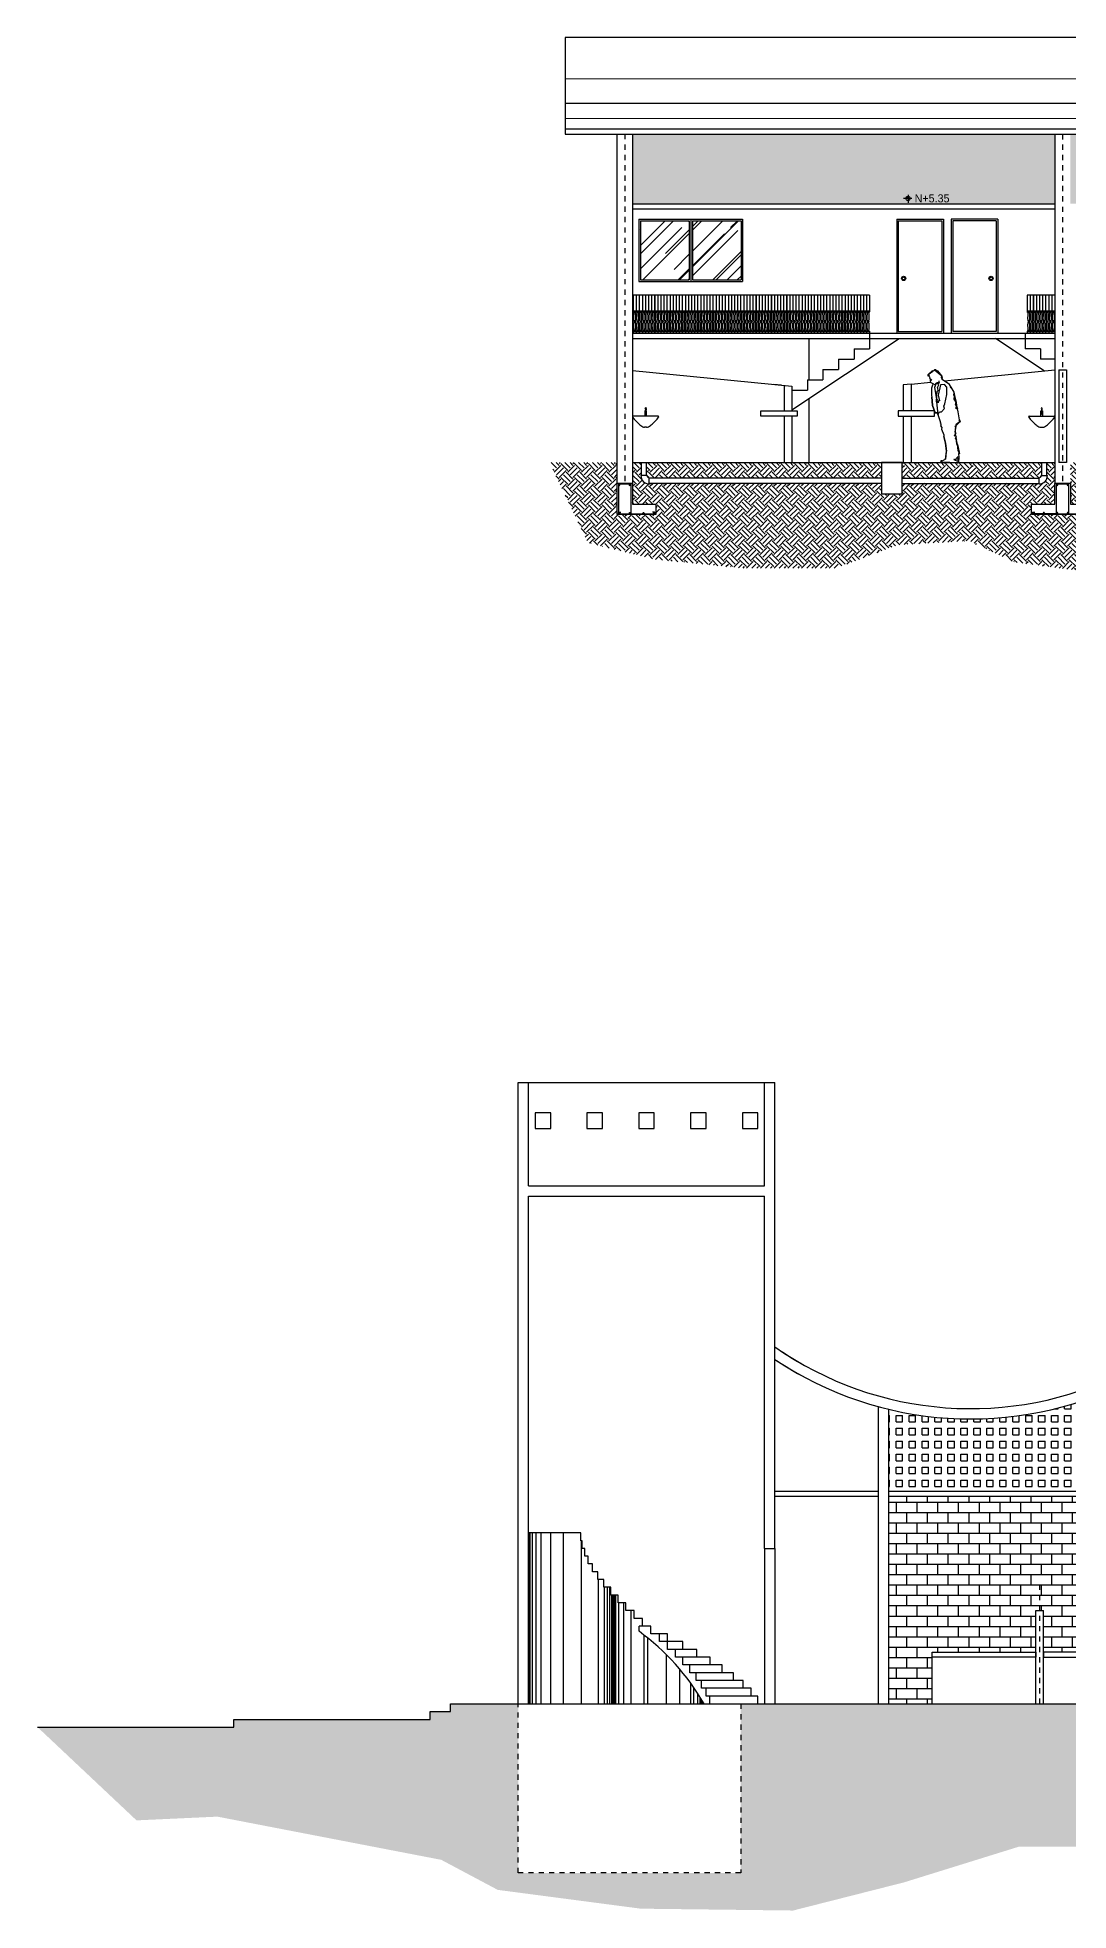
# Model space of a CAD drawing. Header units: metres. Extents: x -28 to 260, y 30 to 125.
# Drawn here: x 191.56 to 211.46, y 33.31 to 69.48 of the extents above; entities that cross this region are included whole.
import ezdxf

# ---------------------------------------------------------------- set-up
doc = ezdxf.new("R2010")
doc.units = ezdxf.units.M
doc.header["$LTSCALE"] = 0.01
doc.header["$MEASUREMENT"] = 0
doc.linetypes.add('DASHDOT', pattern=[1, 0.5, -0.25, 0, -0.25])
doc.linetypes.add('HIDDEN2', pattern=[0.1875, 0.125, -0.0625])
for name, color, linetype in [('0.1', 2, 'Continuous'), ('0.10', 2, 'Continuous'), ('0.18', 1, 'Continuous'), ('0.20', 7, 'Continuous'), ('0.25', 6, 'Continuous'), ('0.35', 3, 'Continuous'), ('0.45', 4, 'Continuous'), ('CANCEL', 1, 'Continuous'), ('CORTE', 1, 'Continuous'), ('DIM', 2, 'Continuous'), ('EJES', 1, 'DASHDOT'), ('TB_171', 7, 'Continuous'), ('tierra', 9, 'Continuous'), ('TXT2', 2, 'Continuous'), ('volados', 1, 'HIDDEN2')]:
    doc.layers.add(name, color=color, linetype=linetype)
doc.styles.add('ESTILO1', font='', dxfattribs={"height": 0.12})
doc.styles.get('ESTILO1').set_extended_font_data('AvantGarde Bk BT')
pattern_1 = [(45, (59.49815, 0), (3e-17, 0.26516504), [0.1875, -0.1875]), (45, (59.44843, 0.04972), (3e-17, 0.26516504), [0.1875, -0.1875]), (45, (59.39871, 0.09944), (3e-17, 0.26516504), [0.1875, -0.1875]), (135, (59.39871, 0.13258), (-0.26516504, 6e-17), [0.1875, -0.1875]), (135, (59.44843, 0.1823), (-0.26516504, 6e-17), [0.1875, -0.1875]), (135, (59.49815, 0.23202), (-0.26516504, 6e-17), [0.1875, -0.1875])]
pattern_2 = [(0, (74.12945, 0), (0, 0.125), [0.125, -0.125]), (90, (74.12945, 0), (-0.125, 8e-18), [0.125, -0.125])]

# ---------------------------------------------------------------- blocks, each defined once
blk = doc.blocks.new('BARESC1')
at = {"color": 0, "linetype": 'Continuous'}
for p, q in [((-0.119, 1.47), (0, 1.47)), ((-0.119, 0.845), (0, 0.845)), ((-0.119, 0.82), (0, 0.82)), ((-0.119, 0.08), (0, 0.08)), ((-0.119, 0.055), (0, 0.055))]:
    blk.add_line(p, q, dxfattribs=at)
at = {"color": 0}
for p, q in [((-0.119, 1.47), (-0.119, 0.82)), ((0, 1.47), (0, 0.82)), ((-0.107, 0.82), (-0.107, 0.794)), ((-0.107, 0.794), (-0.017, 0.794)), ((-0.017, 0.794), (-0.017, 0.82)), ((-0.119, 0.08), (-0.119, 0)), ((-0.107, 0.08), (-0.107, 0.106)), ((-0.107, 0.106), (-0.017, 0.106)), ((-0.087, 0.458), (-0.032, 0.458)), ((-0.087, 0.458), (-0.087, 0.441)), ((-0.032, 0.441), (-0.087, 0.441)), ((-0.081, 0.475), (-0.081, 0.458)), ((-0.081, 0.441), (-0.081, 0.413)), ((-0.037, 0.479), (-0.037, 0.458)), ((-0.037, 0.441), (-0.037, 0.409)), ((-0.032, 0.458), (-0.032, 0.441)), ((-0.017, 0.106), (-0.017, 0.08)), ((0, 0.08), (0, 0))]:
    blk.add_line(p, q, dxfattribs=at)
for centre, radius, start, end in [((3.135, 0.557), 3.225, 175.79416, 180.16511), ((-3.254, 0.557), 3.225, 359.83489, 4.20584), ((0.203, 0.549), 0.294, 180.16511, 194.59267), ((0.203, 0.339), 0.294, 165.40733, 179.83489), ((3.135, 0.33), 3.225, 179.83489, 183.99153), ((-0.323, 0.549), 0.294, 346.2606, 359.83489), ((-0.323, 0.339), 0.294, 0.16511, 13.7394), ((-3.254, 0.33), 3.225, 356.00847, 0.16511)]:
    blk.add_arc(centre, radius, start, end, dxfattribs=at)
blk = doc.blocks.new('zapata')
at = {"layer": 'CORTE', "color": 4, "linetype": 'Continuous'}
for p, q in [((-0.15, 0), (0, 0)), ((0, -0.2), (0, 0)), ((-0.15, 0), (-0.15, -0.2))]:
    blk.add_line(p, q, dxfattribs=at)
at = {"layer": 'CORTE', "color": 1, "linetype": 'Continuous'}
for p, q in [((-0.368, -0.288), (-0.368, -0.284)), ((-0.362, -0.278), (-0.344, -0.278)), ((-0.136, -0.294), (-0.362, -0.294)), ((-0.014, -0.294), (0.212, -0.294)), ((0.212, -0.278), (0.194, -0.278)), ((0.218, -0.288), (0.218, -0.284))]:
    blk.add_line(p, q, dxfattribs=at)
blk.add_lwpolyline([(-0.136, -0.294), (-0.136, -0.008), (-0.013, -0.008), (-0.013, -0.294)], close=True, dxfattribs=at)
at = {"layer": 'CORTE', "color": 4, "linetype": 'Continuous'}
for points in [[(-0.375, -0.2), (-0.375, -0.3), (0.225, -0.3), (0.225, -0.2), (0, -0.2)], [(-0.15, -0.2), (-0.375, -0.2)]]:
    blk.add_lwpolyline(points, dxfattribs=at)
at = {"layer": 'CORTE', "color": 1, "linetype": 'Continuous'}
for centre in [(-0.126, -0.017), (-0.022, -0.017), (-0.36, -0.286), (-0.256, -0.286), (-0.126, -0.286), (-0.022, -0.286), (0.106, -0.286), (0.21, -0.286)]:
    blk.add_circle(centre, 0.00553, dxfattribs=at)
for centre, start, end in [((-0.362, -0.284), 90, 180), ((-0.362, -0.288), 180, 270), ((0.212, -0.284), 0, 90), ((0.212, -0.288), 270, 0)]:
    blk.add_arc(centre, 0.006, start, end, dxfattribs=at)
blk = doc.blocks.new('Npt1')
at = {"layer": 'TXT2'}
h = blk.add_hatch(color=256, dxfattribs=at)
h.paths.add_polyline_path([(0, 0.08, 0.414214), (-0.08, 0), (0, 0)])
h.paths.add_polyline_path([(0.08, 0), (0, 0), (0, -0.08, 0.414214)])
at = {"layer": 'CANCEL'}
for p, q in [((0.151, 0), (-0.173, 0)), ((0, 0.139), (0, -0.166))]:
    blk.add_line(p, q, dxfattribs=at)
blk.add_circle((0, 0), 0.08, dxfattribs=at)

msp = doc.modelspace()

# ---------------------------------------------------------------- hatches: boundary and pattern name
at = {"layer": '0.1'}
h = msp.add_hatch(dxfattribs=at)
h.set_pattern_fill('SQUARE', color=256, style=0)
h.set_pattern_definition(pattern_2)
h.paths.add_polyline_path([(214.103, 44.289), (214.103, 43.495), (214.103, 43.394), (214.064, 41.405), (219.751, 41.405), (219.751, 43.733), (219.675, 43.733), (219.675, 43.833), (219.675, 44.599, 0.162384)])
h.paths.add_polyline_path([(213.776, 41.405), (213.776, 43.394), (213.649, 43.394), (213.651, 44.095, 0.034051), (212.599, 43.518, -0.176176), (207.991, 42.991), (207.991, 41.405)])
h = msp.add_hatch(dxfattribs=at)
h.set_pattern_fill('AR-B816', color=256, scale=0.025, angle=180, style=0)
h.set_pattern_definition([(180, (74.12945, 0), (-2e-17, -0.2), []), (270, (74.12945, 0), (0.2, -0.2), [0.2, -0.2])])
h.paths.add_polyline_path([(213.776, 41.305), (207.991, 41.305), (207.991, 37.305), (208.826, 37.305), (208.826, 38.305), (210.826, 38.305), (210.826, 39.105), (210.976, 39.105), (210.976, 38.305), (212.826, 38.305), (212.826, 37.305), (213.776, 37.305)])
at = {"layer": '0.10'}
h = msp.add_hatch(dxfattribs=at)
h.set_pattern_fill('SQUARE', color=256, style=0)
h.set_pattern_definition(pattern_2)
h.paths.add_polyline_path([(224.017, 65.372), (224.017, 67.616), (219.892, 67.616), (219.892, 65.372)])
h.paths.add_polyline_path([(211.492, 67.616), (211.492, 66.272), (215.442, 66.272), (215.442, 65.372), (219.592, 65.372), (219.592, 67.616)])
h.paths.add_polyline_path([(203.042, 67.616), (203.042, 66.272), (211.192, 66.272), (211.192, 67.616)])
h = msp.add_hatch(dxfattribs=at)
h.set_pattern_fill('AR-RROOF', color=256, scale=0.5, angle=45, style=0)
h.set_pattern_definition([(45, (545.7758, -102.48593), (0.4242641, 1.13137085), [7.5, -1, 2.5, -0.5]), (45, (546.06924, -101.8389), (-0.8237794, 0.1166726), [1.5, -0.165, 3, -0.375]), (45, (545.65205, -102.00863), (1.60159686, 2.0753584), [4, -0.7, 2, -0.5])])
h.paths.add_polyline_path([(205.137, 65.942), (204.197, 65.942), (204.197, 64.802), (205.137, 64.802)])
h.paths.add_polyline_path([(204.137, 65.942), (203.197, 65.942), (203.197, 64.802), (204.137, 64.802)])
at = {"layer": '0.18'}
h = msp.add_hatch(dxfattribs=at)
h.set_pattern_fill('EARTH', color=256, scale=0.75, angle=45, style=0)
h.set_pattern_definition(pattern_1)
h.paths.add_polyline_path([(209.596, 60.872), (208.245, 60.872), (208.245, 60.672), (207.845, 60.672), (207.845, 60.872), (203.364, 60.872), (203.364, 60.862, -0.414214), (203.204, 61.022), (203.214, 61.022), (203.214, 61.272), (203.042, 61.272), (203.042, 60.872), (203.043, 60.872), (203.043, 60.472), (203.493, 60.472), (203.493, 60.272), (202.743, 60.272), (202.743, 60.872), (202.742, 60.872), (202.742, 61.275), (201.44, 61.275), (202.184, 59.723), (203.494, 59.402), (205.162, 59.236), (206.972, 59.236), (208.166, 59.685), (209.54, 59.761), (209.596, 59.735)])
h.paths.add_polyline_path([(207.845, 61.272), (203.314, 61.272), (203.314, 61.022), (203.324, 61.022, 0.414214), (203.364, 60.982), (203.364, 60.972), (207.845, 60.972)], flags=17)
h.paths.add_polyline_path([(209.596, 61.272), (208.245, 61.272), (208.245, 60.972), (209.596, 60.972)])
h = msp.add_hatch(dxfattribs=at)
h.set_pattern_fill('EARTH', color=256, scale=0.75, angle=45, style=0)
h.set_pattern_definition(pattern_1)
h.paths.add_polyline_path([(218.076, 60.872), (215.359, 60.872), (215.359, 60.53), (214.959, 60.53), (214.959, 60.872), (211.871, 60.872), (211.871, 60.862, -0.414214), (211.711, 61.022), (211.721, 61.022), (211.721, 61.272), (211.492, 61.272), (211.492, 60.872), (211.492, 60.472), (211.942, 60.472), (211.942, 60.272), (210.742, 60.272), (210.742, 60.472), (211.192, 60.472), (211.192, 60.872), (211.192, 61.272), (211.04, 61.272), (211.04, 61.022), (211.05, 61.022, -0.414214), (210.89, 60.862), (210.89, 60.872), (209.596, 60.872), (209.596, 59.735), (210.413, 59.351), (213.532, 58.939), (214.889, 58.532), (216.756, 58.532), (218.076, 58.971)])
h.paths.add_polyline_path([(218.076, 61.272), (211.821, 61.272), (211.821, 61.022), (211.831, 61.022, 0.414214), (211.871, 60.982), (211.871, 60.972), (214.959, 60.972), (214.959, 61.13), (215.359, 61.13), (215.359, 60.972), (218.076, 60.972)])
h.paths.add_polyline_path([(210.94, 61.272), (209.596, 61.272), (209.596, 60.972), (210.89, 60.972), (210.89, 60.982, 0.414214), (210.93, 61.022), (210.94, 61.022)], flags=17)
h = msp.add_hatch(dxfattribs=at)
h.set_pattern_fill('EARTH', color=256, scale=0.75, angle=45, style=0)
h.set_pattern_definition([(45, (74.12945, 0), (3e-17, 0.26516504), [0.1875, -0.1875]), (45, (74.07973, 0.04972), (3e-17, 0.26516504), [0.1875, -0.1875]), (45, (74.03001, 0.09944), (3e-17, 0.26516504), [0.1875, -0.1875]), (135, (74.03001, 0.13258), (-0.26516504, 6e-17), [0.1875, -0.1875]), (135, (74.07973, 0.1823), (-0.26516504, 6e-17), [0.1875, -0.1875]), (135, (74.12945, 0.23202), (-0.26516504, 6e-17), [0.1875, -0.1875])])
h.paths.add_polyline_path([(216.251, 36.905), (213.976, 36.905), (213.976, 36.638), (214.276, 36.638), (214.276, 36.505), (213.476, 36.505), (213.476, 36.638), (213.776, 36.638), (213.776, 36.905), (212.521, 36.905), (212.521, 36.705), (212.121, 36.705), (212.121, 37.305), (205.132, 37.305), (205.132, 34.039), (200.836, 34.039), (200.836, 37.305), (199.529, 37.305), (199.529, 37.155), (199.138, 37.155), (199.138, 37.005), (195.349, 37.005), (195.349, 36.855), (191.56, 36.855), (193.471, 35.054), (195.032, 35.126), (199.352, 34.292), (200.441, 33.712), (203.201, 33.349), (206.141, 33.313), (208.283, 33.857), (210.498, 34.546), (212.204, 34.546), (213.656, 34.546), (216.251, 35.36)])

# ---------------------------------------------------------------- linework, layer by layer
for p, q in [((203.167, 65.972), (203.167, 64.772)), ((203.167, 65.972), (205.167, 65.972)), ((204.167, 65.972), (204.167, 64.772)), ((205.167, 65.972), (205.167, 64.772)), ((203.167, 64.772), (205.167, 64.772)), ((199.529, 37.155), (199.529, 37.305)), ((199.138, 37.005), (199.138, 37.155))]:
    msp.add_line(p, q)
for centre, radius in [((208.274, 64.83), 0.0406), ((208.274, 64.83), 0.0281), ((209.961, 64.83), 0.0406), ((209.961, 64.83), 0.0281)]:
    msp.add_circle(centre, radius)
at = {"layer": '0.10'}
for p, q in [((205.591, 40.305), (205.591, 37.305)), ((205.791, 40.305), (205.791, 37.305))]:
    msp.add_line(p, q, dxfattribs=at)
at = {"layer": '0.18'}
for p, q in [((225.317, 68.679), (201.742, 68.681)), ((225.317, 68.205), (201.742, 68.207)), ((225.317, 67.914), (201.742, 67.915)), ((225.317, 67.708), (201.742, 67.71)), ((203.197, 65.942), (204.137, 65.942)), ((203.197, 65.942), (203.197, 64.802)), ((204.137, 65.942), (204.137, 64.802)), ((204.197, 65.942), (204.197, 64.802)), ((204.197, 65.942), (205.137, 65.942)), ((205.137, 65.942), (205.137, 64.802)), ((208.172, 65.942), (209.012, 65.942)), ((208.172, 65.942), (208.172, 63.802)), ((209.012, 65.942), (209.012, 63.802)), ((210.062, 65.942), (209.222, 65.942)), ((209.222, 65.942), (209.222, 63.802)), ((210.062, 65.942), (210.062, 63.802)), ((203.197, 64.802), (204.137, 64.802)), ((204.197, 64.802), (205.137, 64.802)), ((206.117, 62.291), (208.188, 63.672)), ((206.442, 63.672), (206.442, 62.872)), ((207.617, 63.772), (207.617, 63.472)), ((208.172, 63.802), (209.012, 63.802)), ((210.062, 63.802), (209.222, 63.802)), ((210.989, 63.044), (210.047, 63.672)), ((210.617, 63.772), (210.617, 63.472)), ((207.317, 63.472), (207.317, 63.272)), ((207.317, 63.472), (207.617, 63.472)), ((210.917, 63.472), (210.617, 63.472)), ((210.917, 63.472), (210.917, 63.272)), ((206.717, 63.072), (206.717, 62.872)), ((206.717, 63.072), (207.017, 63.072)), ((207.017, 63.272), (207.017, 63.072)), ((207.017, 63.272), (207.317, 63.272)), ((211.192, 63.272), (210.917, 63.272)), ((206.117, 62.672), (206.417, 62.672)), ((206.417, 62.872), (206.417, 62.672)), ((206.417, 62.872), (206.717, 62.872)), ((206.442, 62.508), (206.442, 61.272)), ((201.036, 49.305), (205.591, 49.305)), ((207.791, 41.405), (205.791, 41.405)), ((207.791, 41.305), (205.791, 41.305)), ((213.776, 41.405), (207.991, 41.405)), ((213.776, 41.305), (207.991, 41.305)), ((201.055, 37.305), (201.055, 40.605)), ((201.068, 37.305), (201.068, 40.605)), ((201.114, 37.305), (201.114, 40.605)), ((201.184, 37.305), (201.184, 40.605)), ((201.277, 37.305), (201.277, 40.605)), ((201.463, 37.305), (201.463, 40.605)), ((201.708, 37.305), (201.708, 40.605)), ((202.058, 37.305), (202.058, 40.455)), ((202.384, 37.305), (202.384, 39.705)), ((202.501, 37.305), (202.501, 39.555)), ((202.559, 37.305), (202.559, 39.555)), ((202.606, 37.305), (202.606, 39.555)), ((202.641, 37.305), (202.641, 39.405)), ((202.664, 37.305), (202.664, 39.405)), ((202.687, 37.305), (202.687, 39.405)), ((202.699, 37.305), (202.699, 39.405)), ((202.722, 37.305), (202.722, 39.405)), ((202.78, 37.305), (202.78, 39.255)), ((202.874, 37.305), (202.874, 39.255)), ((203.014, 37.305), (203.014, 39.105)), ((203.27, 37.305), (203.27, 38.628)), ((203.335, 37.305), (203.335, 38.577)), ((203.699, 37.305), (203.699, 38.25)), ((203.953, 37.305), (203.953, 37.973)), ((204.165, 37.305), (204.165, 37.702)), ((204.225, 37.305), (204.225, 37.618)), ((204.301, 37.305), (204.301, 37.504)), ((204.347, 37.305), (204.347, 37.43)), ((204.373, 37.305), (204.373, 37.388)), ((204.39, 37.305), (204.39, 37.36)), ((204.403, 37.305), (204.403, 37.339)), ((204.411, 37.305), (204.411, 37.324))]:
    msp.add_line(p, q, dxfattribs=at)
at = {"layer": '0.18', "linetype": 'Continuous'}
for p, q in [((208.793, 62.851), (208.784, 62.835)), ((208.784, 62.835), (208.802, 62.822)), ((208.802, 62.822), (208.838, 62.8)), ((208.838, 62.8), (208.88, 62.774)), ((208.88, 62.774), (208.907, 62.807)), ((208.907, 62.807), (208.924, 62.817)), ((208.924, 62.817), (208.959, 62.826)), ((208.959, 62.826), (208.951, 62.817)), ((208.951, 62.817), (208.959, 62.808)), ((208.959, 62.826), (208.959, 62.852)), ((208.968, 62.817), (208.959, 62.826)), ((208.959, 62.808), (208.968, 62.817))]:
    msp.add_line(p, q, dxfattribs=at)
for points in [[(208.871, 63.064), (208.845, 63.037), (208.827, 63.046), (208.749, 62.976), (208.838, 63.04)], [(208.749, 62.976), (208.766, 62.94), (208.749, 62.94), (208.749, 62.976)], [(208.766, 62.94), (208.78, 62.916), (208.775, 62.905), (208.809, 62.879), (208.793, 62.851), (208.793, 62.892)], [(209.012, 62.949), (208.933, 63.046), (208.924, 63.037), (208.898, 63.064), (208.871, 63.064), (209.012, 62.949)], [(209.25, 62.614), (209.25, 62.633), (209.189, 62.73), (209.162, 62.783), (209.021, 62.879), (209.018, 62.899), (209.004, 62.914), (209.012, 62.949), (209.018, 62.899)], [(209.021, 62.879), (209.018, 62.899), (209.004, 62.914), (209.012, 62.949), (209.018, 62.899)], [(208.835, 62.795), (208.83, 62.767), (208.815, 62.709), (208.813, 62.643), (208.814, 62.568), (208.817, 62.541), (208.833, 62.374), (208.881, 62.237), (208.926, 62.237), (208.943, 62.202), (208.966, 62.254), (209.005, 62.254), (209.063, 62.319), (209.047, 62.36), (209.068, 62.41), (209.105, 62.586), (209.111, 62.73), (209.061, 62.78), (208.983, 62.772), (208.94, 62.577), (208.966, 62.466), (208.949, 62.463), (208.943, 62.425), (208.908, 62.498), (208.915, 62.501), (208.924, 62.492), (208.906, 62.448), (208.915, 62.554), (208.911, 62.576), (208.906, 62.598), (208.919, 62.608), (208.924, 62.633), (208.924, 62.651), (208.933, 62.659), (208.942, 62.668), (208.933, 62.704), (208.93, 62.721), (208.951, 62.774), (208.924, 62.817)], [(208.902, 62.801), (208.868, 62.722), (208.908, 62.5), (208.918, 62.478), (208.906, 62.448), (208.933, 62.202), (208.926, 62.237), (208.881, 62.237), (208.833, 62.374), (208.817, 62.541)], [(209.181, 62.745), (209.171, 62.73), (209.18, 62.721), (209.189, 62.73)], [(209.258, 62.563), (209.241, 62.58), (209.25, 62.614), (209.258, 62.563)], [(208.93, 62.229), (208.933, 62.202), (208.986, 62.045), (208.977, 62.036), (208.995, 62.018), (208.995, 61.992), (208.986, 61.983), (209.012, 61.948), (209.004, 61.922), (209.048, 61.807), (209.052, 61.775), (209.062, 61.718), (209.083, 61.65), (209.101, 61.491), (209.092, 61.482), (209.083, 61.341), (208.991, 61.29), (209.338, 61.272)], [(209.285, 62.439), (209.25, 62.501), (209.258, 62.563), (209.285, 62.439)], [(209.294, 62.37), (209.285, 62.37), (209.276, 62.396), (209.285, 62.439), (209.294, 62.37)], [(209.355, 62.097), (209.326, 62.252), (209.313, 62.313), (209.285, 62.335), (209.276, 62.326), (209.285, 62.317), (209.294, 62.328), (209.294, 62.37), (209.313, 62.313)], [(209.285, 61.772), (209.276, 61.829), (209.267, 61.816), (209.267, 61.798), (209.258, 61.807), (209.25, 61.798), (209.258, 61.789), (209.267, 61.798), (209.285, 61.772), (209.276, 61.83), (209.277, 61.85), (209.267, 61.86), (209.279, 61.955), (209.267, 61.966), (209.281, 61.983), (209.276, 61.948)], [(209.276, 61.829), (209.285, 61.842), (209.277, 61.85), (209.267, 61.86), (209.276, 61.869), (209.279, 61.955), (209.267, 61.966), (209.281, 61.983), (209.279, 61.955)], [(209.281, 61.983), (209.364, 62.07), (209.285, 62.01), (209.294, 62.001)], [(209.294, 61.99), (209.285, 62.01), (209.364, 62.07), (209.294, 62.001)], [(209.364, 62.07), (209.364, 62.07), (209.347, 62.088), (209.355, 62.097), (209.364, 62.07)], [(208.991, 61.29), (209.338, 61.272), (209.347, 61.385), (209.347, 61.385), (209.342, 61.433), (209.355, 61.447), (209.343, 61.473), (209.342, 61.433), (209.343, 61.473), (209.329, 61.509), (209.311, 61.623), (209.294, 61.71), (209.285, 61.772), (209.267, 61.737), (209.294, 61.71), (209.285, 61.701), (209.294, 61.632), (209.311, 61.623), (209.343, 61.473), (209.355, 61.447), (209.342, 61.433)], [(209.083, 61.341), (209.101, 61.491), (209.083, 61.65), (209.052, 61.775)], [(209.012, 61.307), (208.995, 61.307), (208.986, 61.272), (209.338, 61.272)], [(209.012, 61.307), (208.995, 61.307), (208.986, 61.272), (209.338, 61.272)], [(209.338, 61.376), (209.32, 61.385), (209.294, 61.359), (209.302, 61.341), (209.285, 61.332), (209.267, 61.341), (209.258, 61.325), (209.25, 61.341), (209.241, 61.332), (209.258, 61.325), (209.311, 61.298), (209.329, 61.316), (209.338, 61.307)], [(209.338, 61.359), (209.32, 61.35), (209.32, 61.332), (209.338, 61.332)]]:
    msp.add_lwpolyline(points, dxfattribs=at)
at = {"layer": '0.20'}
for p, q in [((203.042, 66.272), (211.192, 66.272)), ((203.042, 66.172), (211.192, 66.172)), ((208.142, 65.972), (208.142, 63.772)), ((208.142, 65.972), (209.042, 65.972)), ((209.042, 65.972), (209.042, 63.772)), ((209.192, 65.972), (209.192, 63.772)), ((210.092, 65.972), (209.192, 65.972)), ((210.092, 65.972), (210.092, 63.772)), ((203.042, 63.772), (211.192, 63.772)), ((203.042, 63.672), (211.192, 63.672)), ((203.214, 61.022), (203.214, 61.272)), ((203.314, 61.022), (203.314, 61.272)), ((210.94, 61.022), (210.94, 61.272)), ((211.04, 61.022), (211.04, 61.272)), ((203.324, 61.022), (203.204, 61.022)), ((203.364, 60.862), (203.364, 60.982)), ((207.845, 60.972), (203.364, 60.972)), ((207.845, 60.872), (203.364, 60.872)), ((208.245, 60.972), (210.89, 60.972)), ((208.245, 60.872), (210.89, 60.872)), ((210.89, 60.862), (210.89, 60.982)), ((210.93, 61.022), (211.05, 61.022)), ((202.044, 40.605), (201.036, 40.605)), ((202.044, 40.455), (202.044, 40.605)), ((202.072, 40.455), (202.044, 40.455)), ((202.072, 40.305), (202.072, 40.455)), ((202.12, 40.305), (202.072, 40.305)), ((202.12, 40.155), (202.12, 40.305)), ((202.187, 40.155), (202.12, 40.155)), ((202.187, 40.005), (202.187, 40.155)), ((202.272, 40.005), (202.187, 40.005)), ((202.272, 39.855), (202.272, 40.005)), ((202.374, 39.855), (202.272, 39.855)), ((202.374, 39.705), (202.374, 39.855)), ((202.492, 39.705), (202.374, 39.705)), ((202.492, 39.555), (202.492, 39.705)), ((202.622, 39.555), (202.492, 39.555)), ((202.622, 39.405), (202.622, 39.555)), ((202.764, 39.405), (202.622, 39.405)), ((202.764, 39.255), (202.764, 39.405)), ((202.915, 39.255), (202.764, 39.255)), ((202.915, 39.105), (202.915, 39.255)), ((203.072, 39.105), (202.915, 39.105)), ((203.072, 38.955), (203.072, 39.105)), ((203.234, 38.955), (203.072, 38.955)), ((203.397, 38.805), (203.168, 38.805)), ((203.168, 38.705), (203.168, 38.805)), ((203.234, 38.805), (203.234, 38.955)), ((203.397, 38.655), (203.397, 38.805)), ((203.718, 38.655), (203.397, 38.655)), ((203.56, 38.505), (203.56, 38.655)), ((204.012, 38.505), (203.56, 38.505)), ((203.718, 38.505), (203.718, 38.655)), ((203.718, 38.355), (203.718, 38.505)), ((204.283, 38.355), (203.718, 38.355)), ((203.871, 38.205), (203.871, 38.355)), ((204.012, 38.355), (204.012, 38.505)), ((204.283, 38.205), (204.283, 38.355)), ((204.538, 38.205), (203.871, 38.205)), ((204.015, 38.055), (204.015, 38.205)), ((204.774, 38.055), (204.015, 38.055)), ((204.149, 37.905), (204.149, 38.055)), ((204.538, 38.055), (204.538, 38.205)), ((204.774, 37.905), (204.774, 38.055)), ((204.988, 37.905), (204.149, 37.905)), ((204.27, 37.755), (204.27, 37.905)), ((205.175, 37.755), (204.27, 37.755)), ((204.376, 37.605), (204.376, 37.755)), ((204.988, 37.755), (204.988, 37.905)), ((205.175, 37.605), (205.175, 37.755)), ((205.334, 37.605), (204.376, 37.605)), ((204.465, 37.455), (204.465, 37.605)), ((205.461, 37.455), (204.465, 37.455)), ((204.537, 37.305), (204.537, 37.455)), ((205.334, 37.455), (205.334, 37.605)), ((205.461, 37.305), (205.461, 37.455))]:
    msp.add_line(p, q, dxfattribs=at)
for points in [[(206.217, 62.172), (205.517, 62.172), (205.517, 62.272), (206.217, 62.272)], [(208.167, 62.172), (208.867, 62.172), (208.867, 62.272), (208.167, 62.272)], [(208.826, 38.305), (210.826, 38.305), (210.826, 38.205), (208.826, 38.205)], [(212.826, 38.305), (210.976, 38.305), (210.976, 38.205), (212.826, 38.205)]]:
    msp.add_lwpolyline(points, close=True, dxfattribs=at)
for centre, radius, start, end in [((203.364, 61.022), 0.16, 180, 270), ((203.364, 61.022), 0.04, 180, 270), ((210.89, 61.022), 0.04, 270, 0), ((210.89, 61.022), 0.16, 270, 0), ((200.501, 35.053), 4.522, 29.864, 53.8588)]:
    msp.add_arc(centre, radius, start, end, dxfattribs=at)
at = {"layer": '0.25'}
for p, q in [((203.042, 63.052), (206.117, 62.752)), ((209.062, 62.851), (211.192, 63.064)), ((211.267, 63.064), (211.42, 63.064)), ((211.267, 63.064), (211.267, 61.272)), ((211.42, 63.064), (211.42, 61.272)), ((205.767, 62.786), (205.917, 62.772)), ((205.967, 62.767), (205.967, 62.272)), ((206.117, 62.752), (206.117, 62.272)), ((208.417, 62.787), (208.267, 62.772)), ((208.267, 62.772), (208.267, 62.272)), ((208.417, 62.787), (208.798, 62.825)), ((208.417, 62.787), (208.417, 62.272)), ((205.967, 62.172), (205.967, 61.272)), ((206.117, 62.172), (206.117, 61.272)), ((208.267, 62.172), (208.267, 61.272)), ((208.417, 62.172), (208.417, 61.272)), ((211.42, 61.272), (211.267, 61.272)), ((210.826, 37.305), (210.826, 39.105)), ((210.826, 39.105), (210.976, 39.105)), ((210.976, 37.305), (210.976, 39.105)), ((208.826, 37.305), (208.826, 38.305))]:
    msp.add_line(p, q, dxfattribs=at)
for points in [[(201.163, 48.415), (201.463, 48.415), (201.463, 48.715), (201.163, 48.715)], [(202.163, 48.415), (202.463, 48.415), (202.463, 48.715), (202.163, 48.715)], [(203.163, 48.415), (203.463, 48.415), (203.463, 48.715), (203.163, 48.715)], [(204.163, 48.415), (204.463, 48.415), (204.463, 48.715), (204.163, 48.715)], [(205.163, 48.415), (205.463, 48.415), (205.463, 48.715), (205.163, 48.715)]]:
    msp.add_lwpolyline(points, close=True, dxfattribs=at)
at = {"layer": '0.35'}
for p, q in [((225.317, 69.481), (201.742, 69.483)), ((201.742, 69.483), (201.742, 67.616)), ((201.742, 67.616), (225.317, 67.616))]:
    msp.add_line(p, q, dxfattribs=at)
for radius, start, end in [(6.586, 234.9723, 240.1321), (6.586, 234.9723, 296.5017), (6.786, 236.1476, 241.0973), (6.786, 236.1476, 296.5017)]:
    msp.add_arc((209.571, 49.591), radius, start, end, dxfattribs=at)
at = {"layer": '0.45'}
for p, q in [((202.742, 67.616), (202.742, 60.872)), ((203.042, 67.616), (203.042, 60.872)), ((211.192, 67.615), (211.192, 60.872)), ((200.836, 37.305), (200.836, 49.305)), ((200.836, 49.305), (201.036, 49.305)), ((201.036, 47.305), (201.036, 49.305)), ((205.591, 47.305), (205.591, 49.305)), ((205.591, 49.305), (205.791, 49.305)), ((205.791, 40.305), (205.791, 49.305)), ((201.036, 47.305), (205.591, 47.305)), ((201.036, 37.305), (201.036, 47.105)), ((201.036, 47.105), (205.591, 47.105)), ((205.591, 40.305), (205.591, 47.105)), ((207.791, 37.305), (207.791, 43.042)), ((207.991, 37.305), (207.991, 42.991)), ((205.591, 40.305), (205.791, 40.305))]:
    msp.add_line(p, q, dxfattribs=at)
at = {"layer": 'CORTE', "color": 4, "linetype": 'Continuous'}
for q in [(202.743, 60.872), (203.043, 60.472)]:
    msp.add_line((203.043, 60.872), q, dxfattribs=at)
at = {"layer": 'CORTE', "color": 1, "linetype": 'Continuous'}
for p, q in [((202.77, 60.296), (202.77, 60.303)), ((202.77, 60.284), (202.782, 60.284)), ((202.782, 60.315), (202.818, 60.315)), ((203.016, 60.284), (203.466, 60.284)), ((203.466, 60.315), (203.431, 60.315)), ((203.478, 60.296), (203.478, 60.303))]:
    msp.add_line(p, q, dxfattribs=at)
at = {"layer": 'CORTE', "color": 4, "linetype": 'Continuous'}
for points in [[(203.493, 60.472), (203.493, 60.272), (202.743, 60.272), (202.743, 60.872)], [(203.043, 60.472), (203.493, 60.472)]]:
    msp.add_lwpolyline(points, dxfattribs=at)
at = {"layer": 'CORTE', "color": 1, "linetype": 'Continuous'}
msp.add_lwpolyline([(203.016, 60.284), (203.016, 60.855), (202.769, 60.855), (202.769, 60.284)], close=True, dxfattribs=at)
for centre in [(202.786, 60.838), (202.994, 60.838), (202.786, 60.299), (202.786, 60.299), (202.994, 60.299), (203.254, 60.299), (203.463, 60.299)]:
    msp.add_circle(centre, 0.0111, dxfattribs=at)
for centre, start, end in [((202.782, 60.303), 90, 180), ((202.782, 60.296), 180, 270), ((203.466, 60.303), 0, 90), ((203.466, 60.296), 270, 0)]:
    msp.add_arc(centre, 0.012, start, end, dxfattribs=at)
at = {"layer": 'DIM'}
msp.add_lwpolyline([(207.845, 60.672), (208.245, 60.672), (208.245, 61.272), (207.845, 61.272)], close=True, dxfattribs=at)
at = {"layer": 'EJES'}
for p, q in [((202.892, 67.616), (202.892, 60.872)), ((211.342, 67.615), (211.342, 60.872)), ((210.901, 37.305), (210.901, 39.605))]:
    msp.add_line(p, q, dxfattribs=at)
at = {"layer": 'TB_171', "color": 7, "linetype": 'ByBlock'}
for p, q in [((203.31, 62.275), (203.28, 62.275)), ((203.28, 62.275), (203.28, 62.266)), ((203.28, 62.266), (203.31, 62.266)), ((203.31, 62.263), (203.28, 62.263)), ((203.28, 62.263), (203.28, 62.172)), ((203.282, 62.266), (203.282, 62.263)), ((203.285, 62.252), (203.285, 62.213)), ((203.29, 62.303), (203.293, 62.275)), ((203.295, 62.262), (203.295, 62.262)), ((203.303, 62.302), (203.298, 62.275)), ((203.305, 62.213), (203.305, 62.252)), ((203.308, 62.266), (203.308, 62.263)), ((203.31, 62.266), (203.31, 62.275)), ((203.31, 62.254), (203.31, 62.263)), ((203.31, 62.172), (203.31, 62.263)), ((210.924, 62.172), (210.924, 62.263)), ((210.924, 62.254), (210.924, 62.263)), ((210.924, 62.263), (210.954, 62.263)), ((210.925, 62.266), (210.925, 62.275)), ((210.925, 62.275), (210.954, 62.275)), ((210.954, 62.266), (210.925, 62.266)), ((210.926, 62.266), (210.926, 62.263)), ((210.929, 62.213), (210.929, 62.252)), ((210.932, 62.302), (210.936, 62.275)), ((210.939, 62.262), (210.939, 62.262)), ((210.944, 62.303), (210.942, 62.275)), ((210.949, 62.252), (210.949, 62.213)), ((210.953, 62.266), (210.953, 62.263)), ((210.954, 62.275), (210.954, 62.266)), ((210.954, 62.263), (210.954, 62.172)), ((203.534, 62.172), (203.042, 62.172)), ((203.314, 61.957), (203.276, 61.957)), ((203.295, 62.203), (203.295, 62.203)), ((210.7, 62.172), (211.179, 62.172)), ((210.921, 61.957), (210.958, 61.957)), ((210.939, 62.203), (210.939, 62.203))]:
    msp.add_line(p, q, dxfattribs=at)
for centre, radius, start, end in [((203.295, 62.252), 0.01, 90, 180), ((203.295, 62.213), 0.01, 0, 180), ((203.295, 62.213), 0.01, 180, 270), ((203.295, 62.252), 0.0099, 0, 90), ((203.295, 62.213), 0.01, 270, 0), ((203.299, 62.328), 0.00414, 355.6433, 41.4237), ((210.939, 62.252), 0.0099, 90, 180), ((210.939, 62.213), 0.01, 0, 180), ((210.939, 62.213), 0.01, 180, 270), ((210.936, 62.328), 0.00414, 138.5763, 184.3567), ((210.939, 62.252), 0.01, 0, 90), ((210.939, 62.213), 0.01, 270, 0), ((203.973, 62.884), 1.184, 218.3511, 227.2084), ((203.41, 62.284), 0.361, 228.1315, 241.7363), ((203.276, 62.036), 0.0785, 241.7363, 270), ((203.314, 62.036), 0.0788, 270, 298.2767), ((203.18, 62.284), 0.361, 298.2767, 311.8685), ((202.617, 62.884), 1.184, 312.7916, 321.6489), ((203.534, 62.158), 0.0136, 321.6489, 90), ((210.7, 62.158), 0.0136, 90, 218.3511), ((211.618, 62.884), 1.184, 218.3511, 227.2084), ((211.055, 62.284), 0.361, 228.1315, 241.7233), ((210.921, 62.036), 0.0788, 241.7233, 270), ((210.958, 62.036), 0.0785, 270, 298.2637), ((210.824, 62.284), 0.361, 298.2637, 311.8685), ((210.261, 62.884), 1.184, 312.7916, 321.6489), ((211.179, 62.158), 0.0136, 321.6489, 90)]:
    msp.add_arc(centre, radius, start, end, dxfattribs=at)
at = {"layer": 'TB_171', "color": 7, "linetype": 'ByBlock', "extrusion": (0, 0, -1)}
msp.add_ellipse((203.297, 62.315), major_axis=(0, 0.0233), ratio=0.327957, start_param=4.173818, end_param=8.436513, dxfattribs=at)
at = {"layer": 'TB_171', "color": 7, "linetype": 'ByBlock'}
msp.add_ellipse((210.938, 62.315), major_axis=(0, 0.0233), ratio=0.327957, start_param=4.173818, end_param=8.436513, dxfattribs=at)
at = {"layer": 'tierra'}
for p, q in [((203.042, 61.272), (211.192, 61.272)), ((199.529, 37.305), (213.776, 37.305)), ((195.349, 37.005), (199.138, 37.005)), ((195.349, 36.855), (195.349, 37.005)), ((199.138, 37.155), (199.529, 37.155)), ((191.56, 36.855), (195.349, 36.855))]:
    msp.add_line(p, q, dxfattribs=at)
at = {"layer": 'volados', "color": 0}
msp.add_lwpolyline([(205.132, 34.039), (200.836, 34.039), (200.836, 37.305), (205.132, 37.305)], close=True, dxfattribs=at)

# ---------------------------------------------------------------- block references
at = {"xscale": -2, "yscale": 2, "zscale": 2}
msp.add_blockref('zapata', (211.192, 60.872), dxfattribs=at)
at = {"layer": '0.18', "xscale": -0.5, "yscale": 0.5, "zscale": 0.5}
for p in [(203.055, 63.772), (203.114, 63.772), (203.173, 63.772), (203.233, 63.772), (203.292, 63.772), (203.351, 63.772), (203.41, 63.772), (203.47, 63.772), (203.529, 63.772), (203.588, 63.772), (203.647, 63.772), (203.707, 63.772), (203.766, 63.772), (203.825, 63.772), (203.884, 63.772), (203.944, 63.772), (204.003, 63.772), (204.062, 63.772), (204.121, 63.772), (204.181, 63.772), (204.24, 63.772), (204.299, 63.772), (204.358, 63.772), (204.418, 63.772), (204.477, 63.772), (204.536, 63.772), (204.595, 63.772), (204.655, 63.772), (204.714, 63.772), (204.773, 63.772), (204.832, 63.772), (204.892, 63.772), (204.951, 63.772), (205.01, 63.772), (205.069, 63.772), (205.129, 63.772), (205.188, 63.772), (205.247, 63.772), (205.306, 63.772), (205.366, 63.772), (205.425, 63.772), (205.484, 63.772), (205.543, 63.772), (205.603, 63.772), (205.662, 63.772), (205.721, 63.772), (205.78, 63.772), (205.84, 63.772), (205.899, 63.772), (205.958, 63.772), (206.017, 63.772), (206.077, 63.772), (206.136, 63.772), (206.195, 63.772), (206.254, 63.772), (206.314, 63.772), (206.373, 63.772), (206.432, 63.772), (206.491, 63.772), (206.551, 63.772), (206.61, 63.772), (206.669, 63.772), (206.728, 63.772), (206.788, 63.772), (206.847, 63.772), (206.906, 63.772), (206.965, 63.772), (207.025, 63.772), (207.084, 63.772), (207.143, 63.772), (207.202, 63.772), (207.262, 63.772), (207.321, 63.772), (207.38, 63.772), (207.439, 63.772), (207.499, 63.772), (207.558, 63.772), (210.659, 63.772), (210.718, 63.772), (210.777, 63.772), (210.837, 63.772), (210.896, 63.772), (210.955, 63.772), (211.014, 63.772), (211.074, 63.772), (211.133, 63.772)]:
    msp.add_blockref('BARESC1', p, dxfattribs=at)
at = {"layer": '0.25', "xscale": 0.4999999999871683, "yscale": 0.5, "zscale": 0.5}
msp.add_blockref('Npt1', (208.36, 66.374), dxfattribs=at)

# ---------------------------------------------------------------- texts
at = {"insert": (208.487, 66.453), "char_height": 0.1546, "width": 22.1384, "attachment_point": 1, "style": 'ESTILO1'}
msp.add_mtext('N+5.35', dxfattribs=at)

doc.saveas('drawing.dxf')
